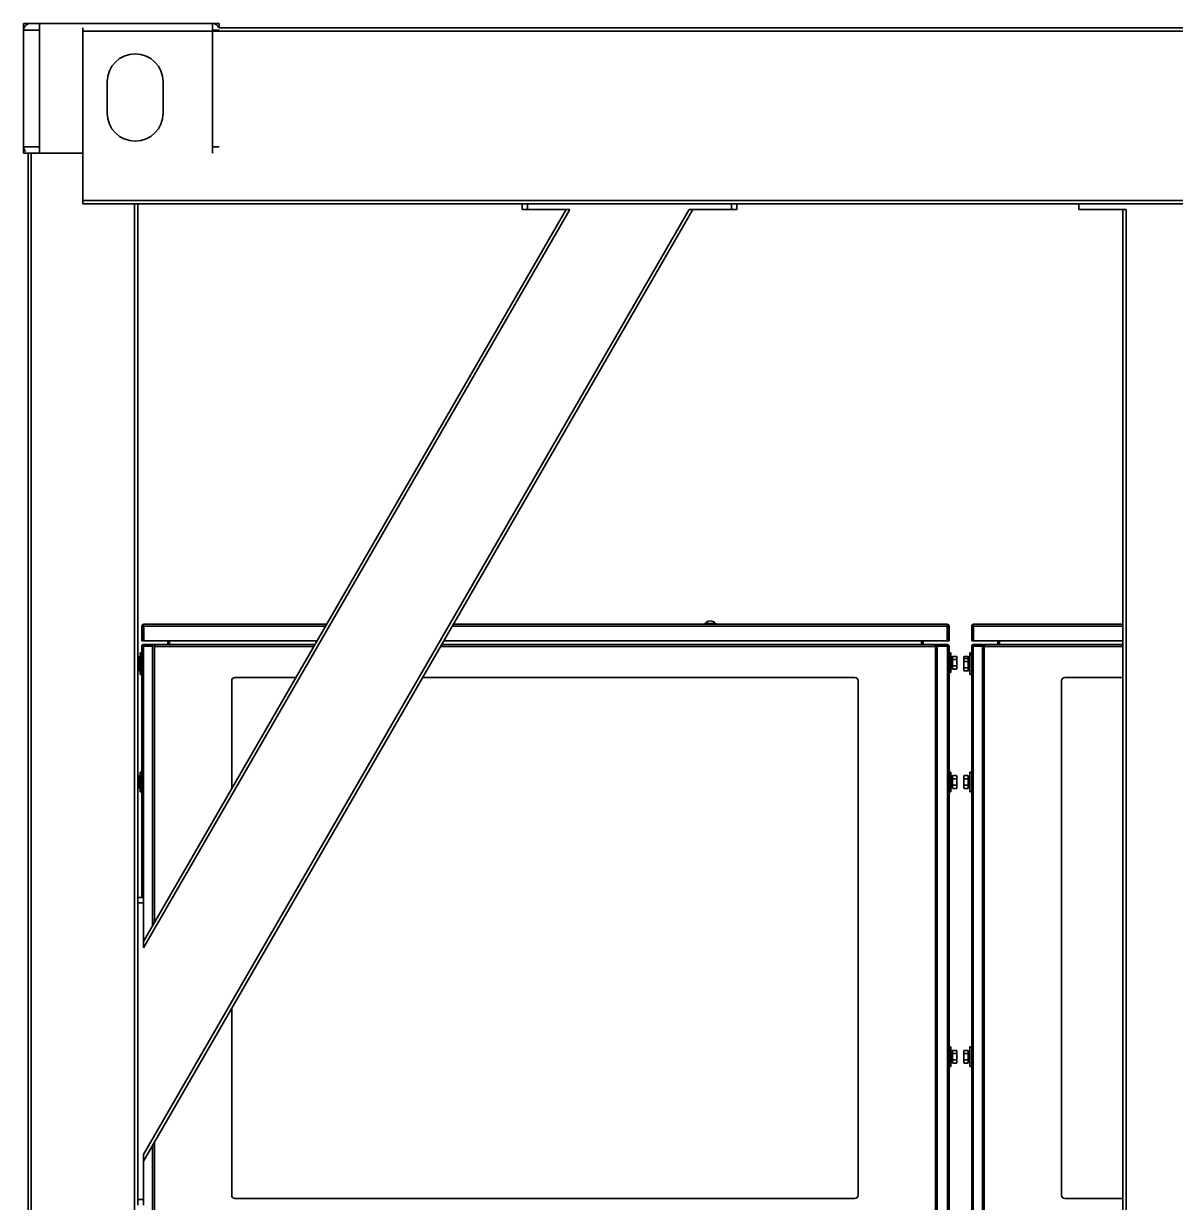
# Model space of a CAD drawing. Header units: millimetres. Extents: x 32496 to 166256, y 3504 to 23939.
# Drawn here: x 65085 to 66133, y 13911 to 14983 of the extents above; entities that cross this region are included whole.
import ezdxf

# ---------------------------------------------------------------- set-up
doc = ezdxf.new("R2010")
doc.units = ezdxf.units.MM
doc.layers.get('0').update_dxf_attribs({"lineweight": 35})

# ---------------------------------------------------------------- blocks, each defined once
blk = doc.blocks.new('8-1250')
at = {"linetype": 'Continuous'}
for p, q in [((-7961.1, -31994.3), (-7961.1, -31988.3)), ((-7961.1, -31988.3), (-7955.1, -31988.3)), ((-7955.1, -31988.3), (-7789.1, -31988.3)), ((-7946.6, -32106.3), (-7946.6, -31988.3)), ((-7907.1, -32152.3), (-7907.1, -31992.3)), ((-7789.1, -31988.3), (-7789.1, -32106.3)), ((-7789.1, -31988.3), (-7783.1, -31988.3)), ((-7783.1, -31992.3), (-7783.1, -31988.3)), ((4052.9, -31992.3), (-7783.1, -31992.3)), ((-7961.1, -32100.3), (-7961.1, -31994.3)), ((-7961.1, -31994.3), (-7946.6, -31994.3)), ((4052.9, -31995.3), (-7907.1, -31995.3)), ((-7789.1, -31994.3), (-7783.1, -31994.3)), ((-7885.1, -32041.3), (-7885.1, -32069.8)), ((-7834.1, -32069.8), (-7834.1, -32041.3)), ((-7961.1, -32106.3), (-7961.1, -32100.3)), ((-7946.6, -32100.3), (-7961.1, -32100.3)), ((-7783.1, -32100.3), (-7789.1, -32100.3)), ((-7957.1, -32106.3), (-7961.1, -32106.3)), ((-7957.1, -32106.3), (-7957.1, -32105.9)), ((-7957.1, -34766.3), (-7957.1, -32106.3)), ((-7957.1, -32106.3), (-7954.1, -32106.3)), ((-7907.1, -32106.3), (-7954.7, -32106.3)), ((-7954.1, -34766.3), (-7954.1, -32106.3)), ((4052.9, -32149.3), (-7907.1, -32149.3)), ((4052.9, -32152.3), (-7907.1, -32152.3)), ((-7860.1, -34766.3), (-7860.1, -32152.3)), ((-7857.1, -32783.3), (-7857.1, -32152.3)), ((-7507.6, -32152.3), (-7507.6, -32157.3)), ((-7507.2, -32152.3), (-7312.6, -32152.3)), ((-7502.6, -32152.3), (-7502.6, -32157.3)), ((-7317.1, -32152.3), (-7317.1, -32157.3)), ((-7312.1, -32152.3), (-7312.1, -32157.3)), ((-7001.1, -32157.3), (-7001.1, -32152.3)), ((-6821.1, -32152.3), (-7001.1, -32152.3)), ((-7852.1, -32823.3), (-7467.6, -32157.3)), ((-7852.1, -32829.3), (-7464.1, -32157.3)), ((-7852.1, -33017.3), (-7355.6, -32157.3)), ((-7852.1, -33023.3), (-7352.1, -32157.3)), ((-7464.1, -32157.3), (-7507.6, -32157.3)), ((-7312.1, -32157.3), (-7355.6, -32157.3)), ((-6958.1, -32157.3), (-7001.1, -32157.3)), ((-6961.1, -32157.3), (-6961.1, -34666.3)), ((-6958.1, -32157.3), (-6958.1, -34666.3)), ((-7853.5, -32536.5), (-7853.5, -32549.8)), ((-7852, -32536.5), (-7853.5, -32536.5)), ((-7852, -32536.5), (-7852, -32549.8)), ((-7851.8, -32549.8), (-7851.8, -32534.8)), ((-7851.8, -32534.8), (-7685.5, -32534.8)), ((-7686.5, -32536.5), (-7851.8, -32536.5)), ((-7120.8, -32536.5), (-7571.1, -32536.5)), ((-7570.1, -32534.8), (-7120.8, -32534.8)), ((-7341.2, -32534), (-7341.2, -32534)), ((-7338.8, -32534), (-7341.2, -32534)), ((-7333.8, -32534), (-7338.8, -32534)), ((-7331.5, -32534), (-7333.8, -32534)), ((-7120.8, -32549.8), (-7120.8, -32534.8)), ((-7120.6, -32549.8), (-7120.6, -32536.5)), ((-7120.6, -32536.5), (-7119.1, -32536.5)), ((-7119.1, -32549.8), (-7119.1, -32536.5)), ((-7098.5, -32536.5), (-7098.5, -32549.8)), ((-7097, -32536.5), (-7098.5, -32536.5)), ((-7097, -32536.5), (-7097, -32549.8)), ((-7096.8, -32549.8), (-7096.8, -32534.8)), ((-7096.8, -32534.8), (-6961.1, -32534.8)), ((-6961.1, -32536.5), (-7096.8, -32536.5)), ((-7852, -32549.8), (-7853.5, -32549.8)), ((-7694.2, -32549.8), (-7851.8, -32549.8)), ((-7829.8, -32553.3), (-7829.8, -32549.8)), ((-7828.3, -32549.8), (-7828.3, -32553.3)), ((-7120.8, -32549.8), (-7578.7, -32549.8)), ((-7144.3, -32553.3), (-7144.3, -32549.8)), ((-7142.8, -32549.8), (-7142.8, -32553.3)), ((-7120.6, -32549.8), (-7119.1, -32549.8)), ((-7097, -32549.8), (-7098.5, -32549.8)), ((-6961.1, -32549.8), (-7096.8, -32549.8)), ((-7074.8, -32553.3), (-7074.8, -32549.8)), ((-7073.3, -32549.8), (-7073.3, -32553.3)), ((-7855.1, -32560.8), (-7855.1, -32562.5)), ((-7853.5, -32560.8), (-7855.1, -32560.8)), ((-7853.5, -32675.6), (-7853.5, -32554.7)), ((-7843.8, -32554.7), (-7853.5, -32554.7)), ((-7852.1, -32554.5), (-7852.1, -32553.3)), ((-7843.8, -32553.3), (-7852.1, -32553.3)), ((-7843.8, -32554.5), (-7852.1, -32554.5)), ((-7852.1, -32554.7), (-7852.1, -32783.3)), ((-7843.8, -32808.9), (-7843.8, -32553.3)), ((-7696.2, -32553.3), (-7843.8, -32553.3)), ((-7842.1, -32553.3), (-7842.1, -32806)), ((-7841.6, -32553.3), (-7841.6, -32555)), ((-7697.2, -32555), (-7841.6, -32555)), ((-7132, -32555), (-7581.7, -32555)), ((-7129.8, -32553.3), (-7580.8, -32553.3)), ((-7132, -32553.3), (-7132, -32555)), ((-7131.5, -34566.3), (-7131.5, -32553.3)), ((-7129.8, -32553.3), (-7129.8, -34566.3)), ((-7120.5, -32553.3), (-7129.8, -32553.3)), ((-7120.5, -32554.5), (-7129.8, -32554.5)), ((-7119.1, -32554.7), (-7129.8, -32554.7)), ((-7120.5, -32554.5), (-7120.5, -32553.3)), ((-7120.5, -33566.8), (-7120.5, -32554.7)), ((-7119.1, -32554.7), (-7119.1, -32675.7)), ((-7119.1, -32560.8), (-7117.5, -32560.8)), ((-7117.5, -32578.8), (-7117.5, -32560.8)), ((-7100.1, -32560.8), (-7100.1, -32562.5)), ((-7098.5, -32560.8), (-7100.1, -32560.8)), ((-7098.5, -32675.6), (-7098.5, -32554.7)), ((-7088.8, -32554.7), (-7098.5, -32554.7)), ((-7097.1, -32554.5), (-7097.1, -32553.3)), ((-7088.8, -32553.3), (-7097.1, -32553.3)), ((-7088.8, -32554.5), (-7097.1, -32554.5)), ((-7097.1, -32554.7), (-7097.1, -33566.8)), ((-7088.8, -34566.3), (-7088.8, -32553.3)), ((-6961.1, -32553.3), (-7088.8, -32553.3)), ((-7087.1, -32553.3), (-7087.1, -34566.3)), ((-7086.6, -32553.3), (-7086.6, -32555)), ((-6961.1, -32555), (-7086.6, -32555)), ((-7856.7, -32564.3), (-7857, -32564)), ((-7856.7, -32566.1), (-7857, -32565.8)), ((-7856.7, -32566.1), (-7856.7, -32564.3)), ((-7855.1, -32564.4), (-7856.7, -32564.4)), ((-7856.7, -32577), (-7856.7, -32566.1)), ((-7855.1, -32566.2), (-7856.7, -32566.2)), ((-7855.1, -32562.5), (-7855.1, -32580.5)), ((-7853.5, -32562.5), (-7855.1, -32562.5)), ((-7117.5, -32564.4), (-7115.9, -32564.4)), ((-7115.9, -32564.3), (-7115.6, -32564)), ((-7115.9, -32575.3), (-7115.9, -32564.3)), ((-7115.6, -32564), (-7112.2, -32564)), ((-7115.6, -32566.9), (-7112.2, -32566.9)), ((-7111.9, -32564.3), (-7112.2, -32564)), ((-7111.9, -32575.3), (-7111.9, -32564.3)), ((-7105.7, -32564.3), (-7105.5, -32564)), ((-7105.7, -32564.3), (-7105.7, -32566.1)), ((-7105.7, -32566.1), (-7105.5, -32565.8)), ((-7105.7, -32577), (-7105.7, -32566.1)), ((-7105.4, -32564), (-7105.5, -32564)), ((-7105.4, -32565.8), (-7105.5, -32565.8)), ((-7102, -32564), (-7105.4, -32564)), ((-7102, -32565.8), (-7105.4, -32565.8)), ((-7102, -32568.6), (-7105.4, -32568.6)), ((-7102, -32564), (-7102, -32564)), ((-7101.7, -32564.3), (-7102, -32564)), ((-7102, -32565.8), (-7102, -32565.8)), ((-7101.7, -32566.1), (-7102, -32565.8)), ((-7101.7, -32566.1), (-7101.7, -32564.3)), ((-7100.1, -32564.4), (-7101.7, -32564.4)), ((-7101.7, -32577), (-7101.7, -32566.1)), ((-7100.1, -32566.2), (-7101.7, -32566.2)), ((-7100.1, -32562.5), (-7100.1, -32580.5)), ((-7098.5, -32562.5), (-7100.1, -32562.5)), ((-7856.7, -32577), (-7857, -32577.3)), ((-7855.1, -32576.9), (-7856.7, -32576.9)), ((-7853.5, -32580.5), (-7855.1, -32580.5)), ((-7768.8, -32583.3), (-7713.5, -32583.3)), ((-7598.1, -32583.3), (-7204.8, -32583.3)), ((-7119.1, -32578.8), (-7117.5, -32578.8)), ((-7117.5, -32575.1), (-7115.9, -32575.1)), ((-7115.9, -32575.3), (-7115.6, -32575.6)), ((-7115.6, -32572.7), (-7112.2, -32572.7)), ((-7115.6, -32575.6), (-7112.2, -32575.6)), ((-7111.9, -32575.3), (-7112.2, -32575.6)), ((-7105.7, -32577), (-7105.5, -32577.3)), ((-7102, -32574.4), (-7105.4, -32574.4)), ((-7102, -32577.3), (-7105.4, -32577.3)), ((-7101.7, -32577), (-7102, -32577.3)), ((-7100.1, -32576.9), (-7101.7, -32576.9)), ((-7098.5, -32580.5), (-7100.1, -32580.5)), ((-7013.8, -32583.3), (-6961.1, -32583.3)), ((-7771.8, -32684.2), (-7771.8, -32586.3)), ((-7201.8, -32586.3), (-7201.8, -33054.3)), ((-7016.8, -33054.3), (-7016.8, -32586.3)), ((-7856.7, -32672.8), (-7857, -32672.5)), ((-7856.7, -32683.8), (-7856.7, -32672.8)), ((-7855.1, -32672.9), (-7856.7, -32672.9)), ((-7855.1, -32669.3), (-7855.1, -32687.3)), ((-7853.5, -32669.3), (-7855.1, -32669.3)), ((-7853.5, -32680.9), (-7853.5, -32675.6)), ((-7119.1, -32669.3), (-7117.5, -32669.3)), ((-7119.1, -32675.7), (-7119.1, -32680.9)), ((-7117.5, -32687.3), (-7117.5, -32669.3)), ((-7117.5, -32672.9), (-7115.9, -32672.9)), ((-7115.9, -32672.8), (-7115.6, -32672.5)), ((-7115.9, -32683.8), (-7115.9, -32672.8)), ((-7115.6, -32672.5), (-7112.2, -32672.5)), ((-7115.6, -32675.4), (-7112.2, -32675.4)), ((-7111.9, -32672.8), (-7112.2, -32672.5)), ((-7111.9, -32683.8), (-7111.9, -32672.8)), ((-7105.7, -32672.8), (-7105.5, -32672.5)), ((-7105.7, -32683.8), (-7105.7, -32672.8)), ((-7105.4, -32672.5), (-7105.5, -32672.5)), ((-7102, -32672.5), (-7105.4, -32672.5)), ((-7102, -32675.4), (-7105.4, -32675.4)), ((-7102, -32672.5), (-7102, -32672.5)), ((-7101.7, -32672.8), (-7102, -32672.5)), ((-7101.7, -32683.8), (-7101.7, -32672.8)), ((-7100.1, -32672.9), (-7101.7, -32672.9)), ((-7100.1, -32669.3), (-7100.1, -32687.3)), ((-7098.5, -32669.3), (-7100.1, -32669.3)), ((-7098.5, -32680.9), (-7098.5, -32675.6)), ((-7856.7, -32683.8), (-7857, -32684)), ((-7855.1, -32683.6), (-7856.7, -32683.6)), ((-7853.5, -32687.3), (-7855.1, -32687.3)), ((-7853.5, -32783.3), (-7853.5, -32680.9)), ((-7119.1, -32680.9), (-7119.1, -32925.7)), ((-7119.1, -32687.3), (-7117.5, -32687.3)), ((-7117.5, -32683.6), (-7115.9, -32683.6)), ((-7115.9, -32683.8), (-7115.6, -32684.1)), ((-7115.6, -32681.2), (-7112.2, -32681.2)), ((-7115.6, -32684.1), (-7112.2, -32684.1)), ((-7111.9, -32683.8), (-7112.2, -32684.1)), ((-7105.7, -32683.8), (-7105.5, -32684)), ((-7102, -32681.1), (-7105.4, -32681.1)), ((-7102, -32684.1), (-7105.4, -32684.1)), ((-7101.7, -32683.8), (-7102, -32684)), ((-7100.1, -32683.6), (-7101.7, -32683.6)), ((-7098.5, -32687.3), (-7100.1, -32687.3)), ((-7098.5, -32925.6), (-7098.5, -32680.9)), ((-7857.1, -33063.3), (-7857.1, -32783.3)), ((-7857.1, -32783.3), (-7852.1, -32783.3)), ((-7852.1, -32829.3), (-7852.1, -32783.3)), ((-7857.1, -32788.3), (-7852.1, -32788.3)), ((-7771.8, -33054.3), (-7771.8, -32884.2)), ((-7119.1, -32919.3), (-7117.5, -32919.3)), ((-7119.1, -32925.7), (-7119.1, -32930.9)), ((-7117.5, -32937.3), (-7117.5, -32919.3)), ((-7117.5, -32922.9), (-7115.9, -32922.9)), ((-7115.9, -32922.8), (-7115.6, -32922.5)), ((-7115.9, -32933.8), (-7115.9, -32922.8)), ((-7115.6, -32922.5), (-7112.2, -32922.5)), ((-7115.6, -32925.4), (-7112.2, -32925.4)), ((-7111.9, -32922.8), (-7112.2, -32922.5)), ((-7111.9, -32933.8), (-7111.9, -32922.8)), ((-7105.7, -32922.8), (-7105.5, -32922.5)), ((-7105.7, -32933.8), (-7105.7, -32922.8)), ((-7105.4, -32922.5), (-7105.5, -32922.5)), ((-7102, -32922.5), (-7105.4, -32922.5)), ((-7102, -32925.4), (-7105.4, -32925.4)), ((-7102, -32922.5), (-7102, -32922.5)), ((-7101.7, -32922.8), (-7102, -32922.5)), ((-7101.7, -32933.8), (-7101.7, -32922.8)), ((-7100.1, -32922.9), (-7101.7, -32922.9)), ((-7100.1, -32919.3), (-7100.1, -32937.3)), ((-7098.5, -32919.3), (-7100.1, -32919.3)), ((-7098.5, -32930.9), (-7098.5, -32925.6)), ((-7119.1, -32930.9), (-7119.1, -33175.7)), ((-7117.5, -32933.6), (-7115.9, -32933.6)), ((-7115.9, -32933.8), (-7115.6, -32934.1)), ((-7115.6, -32931.2), (-7112.2, -32931.2)), ((-7115.6, -32934.1), (-7112.2, -32934.1)), ((-7111.9, -32933.8), (-7112.2, -32934.1)), ((-7105.7, -32933.8), (-7105.5, -32934)), ((-7102, -32931.1), (-7105.4, -32931.1)), ((-7102, -32934.1), (-7105.4, -32934.1)), ((-7101.7, -32933.8), (-7102, -32934)), ((-7100.1, -32933.6), (-7101.7, -32933.6)), ((-7098.5, -33175.6), (-7098.5, -32930.9)), ((-7119.1, -32937.3), (-7117.5, -32937.3)), ((-7098.5, -32937.3), (-7100.1, -32937.3)), ((-7843.8, -33814.6), (-7843.8, -33008.9)), ((-7842.1, -33006), (-7842.1, -33817.6)), ((-7852.1, -33063.3), (-7852.1, -33017.3)), ((-7857.1, -33058.3), (-7852.1, -33058.3)), ((-7204.8, -33057.3), (-7768.8, -33057.3)), ((-6961.1, -33057.3), (-7013.8, -33057.3))]:
    blk.add_line(p, q, dxfattribs=at)
for centre, radius, start, end in [((-7955.1, -31994.3), 6, 90, 180), ((-7789.1, -31994.3), 6, 19.6344, 90), ((-7859.6, -32041.3), 25.5, 0, 180), ((-7859.6, -32069.8), 25.5, 180, 0), ((-7955.1, -32100.3), 6, 180, 225), ((-7851.8, -32536.5), 1.7, 90, 180), ((-7851.8, -32536.5), 0.2, 90, 180), ((-7343, -32532.3), 2.5, 270, 318.1897), ((-7336.3, -32538.3), 6.5, 41.8103, 138.1897), ((-7329.6, -32532.3), 2.5, 221.8103, 270), ((-7120.8, -32536.5), 1.7, 0, 90), ((-7120.8, -32536.5), 0.2, 0, 90), ((-7096.8, -32536.5), 1.7, 90, 180), ((-7096.8, -32536.5), 0.2, 90, 180), ((-7852.1, -32554.7), 1.4, 90, 180), ((-7852.1, -32554.7), 0.2, 90, 180), ((-7120.5, -32554.7), 1.4, 0, 90), ((-7120.5, -32554.7), 0.2, 0, 90), ((-7097.1, -32554.7), 1.4, 90, 180), ((-7097.1, -32554.7), 0.2, 90, 180), ((-7114.7, -32566.6), 3.56, 39.1364, 39.5013), ((-7768.8, -32586.3), 3, 90, 180), ((-7204.8, -32586.3), 3, 0, 90), ((-7113.2, -32573), 3.56, 219.1364, 219.5008), ((-7102.9, -32574.7), 3.61, 218.7103, 219.1339), ((-7101.6, -32573.5), 5.39, 224.1246, 224.5652), ((-7105.9, -32573.5), 5.38, 315.4348, 315.8754), ((-7104.5, -32574.7), 3.61, 320.8641, 321.2897), ((-7013.8, -32586.3), 3, 90, 180), ((-7114.7, -32675.1), 3.56, 39.1364, 39.5013), ((-7113.2, -32681.5), 3.56, 219.1364, 219.5008), ((-7102.9, -32681.5), 3.61, 218.7103, 219.1339), ((-7101.6, -32680.3), 5.39, 224.1246, 224.5652), ((-7105.9, -32680.3), 5.38, 315.4348, 315.8754), ((-7104.5, -32681.5), 3.61, 320.8641, 321.2897), ((-7114.7, -32925.1), 3.56, 39.1364, 39.5013), ((-7113.2, -32931.5), 3.56, 219.1364, 219.5008), ((-7102.9, -32931.5), 3.61, 218.7103, 219.1339), ((-7101.6, -32930.3), 5.39, 224.1246, 224.5652), ((-7105.9, -32930.3), 5.38, 315.4348, 315.8754), ((-7104.5, -32931.5), 3.61, 320.8641, 321.2897), ((-7768.8, -33054.3), 3, 180, 270), ((-7204.8, -33054.3), 3, 270, 0), ((-7013.8, -33054.3), 3, 180, 270)]:
    blk.add_arc(centre, radius, start, end, dxfattribs=at)
for points, knots in [([(-7857, -32564), (-7857, -32564.1), (-7856.9, -32564.2), (-7856.8, -32564.3), (-7856.7, -32564.3)], [0, 0, 0, 0, 0.255062, 1, 1, 1, 1]), ([(-7857, -32565.8), (-7857, -32565.8), (-7856.9, -32565.9), (-7856.8, -32566), (-7856.7, -32566.1)], [0, 0, 0, 0, 0.255062, 1, 1, 1, 1]), ([(-7856.7, -32568.3), (-7856.8, -32568.3), (-7856.8, -32568.4), (-7856.9, -32568.5), (-7857, -32568.6)], [0, 0, 0, 0, 0.244408, 1, 1, 1, 1]), ([(-7115.9, -32564.3), (-7115.9, -32564.3), (-7115.8, -32564.2), (-7115.7, -32564.1), (-7115.6, -32564)], [0, 0, 0, 0, 0.244558, 1, 1, 1, 1]), ([(-7115.6, -32566.9), (-7115.7, -32566.9), (-7115.8, -32566.8), (-7115.9, -32566.7), (-7115.9, -32566.6)], [0, 0, 0, 0, 0.255352, 1, 1, 1, 1]), ([(-7111.9, -32564.3), (-7112, -32564.3), (-7112.1, -32564.2), (-7112.2, -32564.1), (-7112.2, -32564)], [0, 0, 0, 0, 0.244878, 1, 1, 1, 1]), ([(-7112.2, -32566.9), (-7112.2, -32566.9), (-7112.1, -32566.8), (-7112, -32566.7), (-7111.9, -32566.6)], [0, 0, 0, 0, 0.255353, 1, 1, 1, 1]), ([(-7105.5, -32564), (-7105.5, -32564.1), (-7105.6, -32564.2), (-7105.7, -32564.3), (-7105.7, -32564.3)], [0, 0, 0, 0, 0.255063, 1, 1, 1, 1]), ([(-7105.5, -32565.8), (-7105.5, -32565.8), (-7105.6, -32565.9), (-7105.7, -32566), (-7105.7, -32566.1)], [0, 0, 0, 0, 0.255063, 1, 1, 1, 1]), ([(-7105.7, -32568.3), (-7105.7, -32568.3), (-7105.6, -32568.4), (-7105.5, -32568.5), (-7105.4, -32568.6)], [0, 0, 0, 0, 0.244408, 1, 1, 1, 1]), ([(-7102, -32564), (-7102, -32564.1), (-7101.9, -32564.2), (-7101.8, -32564.3), (-7101.7, -32564.3)], [0, 0, 0, 0, 0.255062, 1, 1, 1, 1]), ([(-7102, -32565.8), (-7102, -32565.8), (-7101.9, -32565.9), (-7101.8, -32566), (-7101.7, -32566.1)], [0, 0, 0, 0, 0.255062, 1, 1, 1, 1]), ([(-7101.7, -32568.3), (-7101.8, -32568.3), (-7101.8, -32568.4), (-7101.9, -32568.5), (-7102, -32568.6)], [0, 0, 0, 0, 0.244408, 1, 1, 1, 1]), ([(-7857, -32574.4), (-7857, -32574.4), (-7856.9, -32574.5), (-7856.8, -32574.6), (-7856.7, -32574.7)], [0, 0, 0, 0, 0.255211, 1, 1, 1, 1]), ([(-7115.9, -32573), (-7115.9, -32573), (-7115.8, -32572.9), (-7115.7, -32572.8), (-7115.6, -32572.7)], [0, 0, 0, 0, 0.244558, 1, 1, 1, 1]), ([(-7115.6, -32575.6), (-7115.7, -32575.5), (-7115.8, -32575.4), (-7115.8, -32575.3), (-7115.9, -32575.3)], [0, 0, 0, 0, 0.255041, 1, 1, 1, 1]), ([(-7111.9, -32573), (-7112, -32573), (-7112, -32572.9), (-7112.1, -32572.8), (-7112.2, -32572.7)], [0, 0, 0, 0, 0.244558, 1, 1, 1, 1]), ([(-7112.2, -32575.6), (-7112.2, -32575.5), (-7112.1, -32575.4), (-7112, -32575.3), (-7111.9, -32575.2)], [0, 0, 0, 0, 0.255353, 1, 1, 1, 1]), ([(-7105.4, -32574.4), (-7105.5, -32574.4), (-7105.6, -32574.5), (-7105.7, -32574.6), (-7105.7, -32574.7)], [0, 0, 0, 0, 0.255212, 1, 1, 1, 1]), ([(-7105.7, -32577), (-7105.7, -32577), (-7105.6, -32577.1), (-7105.5, -32577.2), (-7105.5, -32577.3)], [0, 0, 0, 0, 0.245496, 1, 1, 1, 1]), ([(-7102, -32574.4), (-7102, -32574.4), (-7101.9, -32574.5), (-7101.8, -32574.6), (-7101.7, -32574.7)], [0, 0, 0, 0, 0.255211, 1, 1, 1, 1]), ([(-7101.7, -32577), (-7101.8, -32577), (-7101.8, -32577.1), (-7101.9, -32577.2), (-7102, -32577.3)], [0, 0, 0, 0, 0.245497, 1, 1, 1, 1]), ([(-7857, -32672.5), (-7857, -32672.6), (-7856.9, -32672.7), (-7856.8, -32672.8), (-7856.7, -32672.8)], [0, 0, 0, 0, 0.255062, 1, 1, 1, 1]), ([(-7856.7, -32675), (-7856.8, -32675.1), (-7856.8, -32675.2), (-7856.9, -32675.3), (-7857, -32675.4)], [0, 0, 0, 0, 0.244408, 1, 1, 1, 1]), ([(-7115.9, -32672.8), (-7115.9, -32672.8), (-7115.8, -32672.7), (-7115.7, -32672.6), (-7115.6, -32672.5)], [0, 0, 0, 0, 0.244558, 1, 1, 1, 1]), ([(-7115.6, -32675.4), (-7115.7, -32675.4), (-7115.8, -32675.3), (-7115.9, -32675.2), (-7115.9, -32675.1)], [0, 0, 0, 0, 0.255352, 1, 1, 1, 1]), ([(-7111.9, -32672.8), (-7112, -32672.8), (-7112.1, -32672.7), (-7112.2, -32672.6), (-7112.2, -32672.5)], [0, 0, 0, 0, 0.244878, 1, 1, 1, 1]), ([(-7112.2, -32675.4), (-7112.2, -32675.4), (-7112.1, -32675.3), (-7112, -32675.2), (-7111.9, -32675.1)], [0, 0, 0, 0, 0.255353, 1, 1, 1, 1]), ([(-7105.5, -32672.5), (-7105.5, -32672.6), (-7105.6, -32672.7), (-7105.7, -32672.8), (-7105.7, -32672.8)], [0, 0, 0, 0, 0.255063, 1, 1, 1, 1]), ([(-7105.7, -32675), (-7105.7, -32675.1), (-7105.6, -32675.2), (-7105.5, -32675.3), (-7105.4, -32675.4)], [0, 0, 0, 0, 0.244408, 1, 1, 1, 1]), ([(-7102, -32672.5), (-7102, -32672.6), (-7101.9, -32672.7), (-7101.8, -32672.8), (-7101.7, -32672.8)], [0, 0, 0, 0, 0.255062, 1, 1, 1, 1]), ([(-7101.7, -32675), (-7101.8, -32675.1), (-7101.8, -32675.2), (-7101.9, -32675.3), (-7102, -32675.4)], [0, 0, 0, 0, 0.244408, 1, 1, 1, 1]), ([(-7857, -32681.1), (-7857, -32681.2), (-7856.9, -32681.3), (-7856.8, -32681.4), (-7856.7, -32681.5)], [0, 0, 0, 0, 0.255211, 1, 1, 1, 1]), ([(-7115.9, -32681.5), (-7115.9, -32681.5), (-7115.8, -32681.4), (-7115.7, -32681.3), (-7115.6, -32681.2)], [0, 0, 0, 0, 0.244558, 1, 1, 1, 1]), ([(-7115.6, -32684.1), (-7115.7, -32684), (-7115.8, -32683.9), (-7115.8, -32683.8), (-7115.9, -32683.8)], [0, 0, 0, 0, 0.255041, 1, 1, 1, 1]), ([(-7111.9, -32681.5), (-7112, -32681.5), (-7112, -32681.4), (-7112.1, -32681.3), (-7112.2, -32681.2)], [0, 0, 0, 0, 0.244558, 1, 1, 1, 1]), ([(-7112.2, -32684.1), (-7112.2, -32684), (-7112.1, -32683.9), (-7112, -32683.8), (-7111.9, -32683.7)], [0, 0, 0, 0, 0.255353, 1, 1, 1, 1]), ([(-7105.4, -32681.1), (-7105.5, -32681.2), (-7105.6, -32681.3), (-7105.7, -32681.4), (-7105.7, -32681.5)], [0, 0, 0, 0, 0.255212, 1, 1, 1, 1]), ([(-7105.7, -32683.7), (-7105.7, -32683.8), (-7105.6, -32683.9), (-7105.5, -32684), (-7105.5, -32684)], [0, 0, 0, 0, 0.245496, 1, 1, 1, 1]), ([(-7102, -32681.1), (-7102, -32681.2), (-7101.9, -32681.3), (-7101.8, -32681.4), (-7101.7, -32681.5)], [0, 0, 0, 0, 0.255211, 1, 1, 1, 1]), ([(-7101.7, -32683.7), (-7101.8, -32683.8), (-7101.8, -32683.9), (-7101.9, -32684), (-7102, -32684)], [0, 0, 0, 0, 0.245497, 1, 1, 1, 1]), ([(-7115.9, -32922.8), (-7115.9, -32922.8), (-7115.8, -32922.7), (-7115.7, -32922.6), (-7115.6, -32922.5)], [0, 0, 0, 0, 0.244558, 1, 1, 1, 1]), ([(-7115.6, -32925.4), (-7115.7, -32925.4), (-7115.8, -32925.3), (-7115.9, -32925.2), (-7115.9, -32925.1)], [0, 0, 0, 0, 0.255352, 1, 1, 1, 1]), ([(-7111.9, -32922.8), (-7112, -32922.8), (-7112.1, -32922.7), (-7112.2, -32922.6), (-7112.2, -32922.5)], [0, 0, 0, 0, 0.244878, 1, 1, 1, 1]), ([(-7112.2, -32925.4), (-7112.2, -32925.4), (-7112.1, -32925.3), (-7112, -32925.2), (-7111.9, -32925.1)], [0, 0, 0, 0, 0.255353, 1, 1, 1, 1]), ([(-7105.5, -32922.5), (-7105.5, -32922.6), (-7105.6, -32922.7), (-7105.7, -32922.8), (-7105.7, -32922.8)], [0, 0, 0, 0, 0.255063, 1, 1, 1, 1]), ([(-7105.7, -32925), (-7105.7, -32925.1), (-7105.6, -32925.2), (-7105.5, -32925.3), (-7105.4, -32925.4)], [0, 0, 0, 0, 0.244408, 1, 1, 1, 1]), ([(-7102, -32922.5), (-7102, -32922.6), (-7101.9, -32922.7), (-7101.8, -32922.8), (-7101.7, -32922.8)], [0, 0, 0, 0, 0.255062, 1, 1, 1, 1]), ([(-7101.7, -32925), (-7101.8, -32925.1), (-7101.8, -32925.2), (-7101.9, -32925.3), (-7102, -32925.4)], [0, 0, 0, 0, 0.244408, 1, 1, 1, 1]), ([(-7115.9, -32931.5), (-7115.9, -32931.5), (-7115.8, -32931.4), (-7115.7, -32931.3), (-7115.6, -32931.2)], [0, 0, 0, 0, 0.244558, 1, 1, 1, 1]), ([(-7115.6, -32934.1), (-7115.7, -32934), (-7115.8, -32933.9), (-7115.8, -32933.8), (-7115.9, -32933.8)], [0, 0, 0, 0, 0.255041, 1, 1, 1, 1]), ([(-7111.9, -32931.5), (-7112, -32931.5), (-7112, -32931.4), (-7112.1, -32931.3), (-7112.2, -32931.2)], [0, 0, 0, 0, 0.244558, 1, 1, 1, 1]), ([(-7112.2, -32934.1), (-7112.2, -32934), (-7112.1, -32933.9), (-7112, -32933.8), (-7111.9, -32933.7)], [0, 0, 0, 0, 0.255353, 1, 1, 1, 1]), ([(-7105.4, -32931.1), (-7105.5, -32931.2), (-7105.6, -32931.3), (-7105.7, -32931.4), (-7105.7, -32931.5)], [0, 0, 0, 0, 0.255212, 1, 1, 1, 1]), ([(-7105.7, -32933.7), (-7105.7, -32933.8), (-7105.6, -32933.9), (-7105.5, -32934), (-7105.5, -32934)], [0, 0, 0, 0, 0.245496, 1, 1, 1, 1]), ([(-7102, -32931.1), (-7102, -32931.2), (-7101.9, -32931.3), (-7101.8, -32931.4), (-7101.7, -32931.5)], [0, 0, 0, 0, 0.255211, 1, 1, 1, 1]), ([(-7101.7, -32933.7), (-7101.8, -32933.8), (-7101.8, -32933.9), (-7101.9, -32934), (-7102, -32934)], [0, 0, 0, 0, 0.245497, 1, 1, 1, 1])]:
    blk.add_open_spline(points, degree=3, knots=knots, dxfattribs=at)
for points in [[(-7857, -32568.6), (-7856.9, -32568.8), (-7856.8, -32569), (-7856.7, -32569.3)], [(-7115.9, -32567.6), (-7115.8, -32567.3), (-7115.7, -32567.1), (-7115.6, -32566.9)], [(-7115.6, -32572.7), (-7115.7, -32572.5), (-7115.8, -32572.2), (-7115.9, -32572)], [(-7111.9, -32567.6), (-7112, -32567.3), (-7112.1, -32567.1), (-7112.2, -32566.9)], [(-7112.2, -32572.7), (-7112.1, -32572.5), (-7112, -32572.2), (-7111.9, -32572)], [(-7105.4, -32568.6), (-7105.5, -32568.8), (-7105.6, -32569), (-7105.7, -32569.3)], [(-7102, -32568.6), (-7101.9, -32568.8), (-7101.8, -32569), (-7101.7, -32569.3)], [(-7856.7, -32573.7), (-7856.8, -32573.9), (-7856.9, -32574.2), (-7857, -32574.4)], [(-7105.7, -32573.7), (-7105.6, -32573.9), (-7105.5, -32574.2), (-7105.4, -32574.4)], [(-7101.7, -32573.7), (-7101.8, -32573.9), (-7101.9, -32574.2), (-7102, -32574.4)], [(-7857, -32675.4), (-7856.9, -32675.6), (-7856.8, -32675.8), (-7856.7, -32676)], [(-7115.9, -32676.1), (-7115.8, -32675.8), (-7115.7, -32675.6), (-7115.6, -32675.4)], [(-7111.9, -32676.1), (-7112, -32675.8), (-7112.1, -32675.6), (-7112.2, -32675.4)], [(-7105.4, -32675.4), (-7105.5, -32675.6), (-7105.6, -32675.8), (-7105.7, -32676)], [(-7102, -32675.4), (-7101.9, -32675.6), (-7101.8, -32675.8), (-7101.7, -32676)], [(-7856.7, -32680.5), (-7856.8, -32680.7), (-7856.9, -32680.9), (-7857, -32681.1)], [(-7115.6, -32681.2), (-7115.7, -32681), (-7115.8, -32680.7), (-7115.9, -32680.5)], [(-7112.2, -32681.2), (-7112.1, -32681), (-7112, -32680.7), (-7111.9, -32680.5)], [(-7105.7, -32680.5), (-7105.6, -32680.7), (-7105.5, -32680.9), (-7105.4, -32681.1)], [(-7101.7, -32680.5), (-7101.8, -32680.7), (-7101.9, -32680.9), (-7102, -32681.1)], [(-7115.9, -32926.1), (-7115.8, -32925.8), (-7115.7, -32925.6), (-7115.6, -32925.4)], [(-7111.9, -32926.1), (-7112, -32925.8), (-7112.1, -32925.6), (-7112.2, -32925.4)], [(-7105.4, -32925.4), (-7105.5, -32925.6), (-7105.6, -32925.8), (-7105.7, -32926)], [(-7102, -32925.4), (-7101.9, -32925.6), (-7101.8, -32925.8), (-7101.7, -32926)], [(-7115.6, -32931.2), (-7115.7, -32931), (-7115.8, -32930.7), (-7115.9, -32930.5)], [(-7112.2, -32931.2), (-7112.1, -32931), (-7112, -32930.7), (-7111.9, -32930.5)], [(-7105.7, -32930.5), (-7105.6, -32930.7), (-7105.5, -32930.9), (-7105.4, -32931.1)], [(-7101.7, -32930.5), (-7101.8, -32930.7), (-7101.9, -32930.9), (-7102, -32931.1)]]:
    blk.add_open_spline(points, degree=3, dxfattribs=at)

msp = doc.modelspace()

# ---------------------------------------------------------------- block references
at = {"color": 6}
msp.add_blockref('8-1250', (73046.131, 46971.457), dxfattribs=at)

doc.saveas('drawing.dxf')
